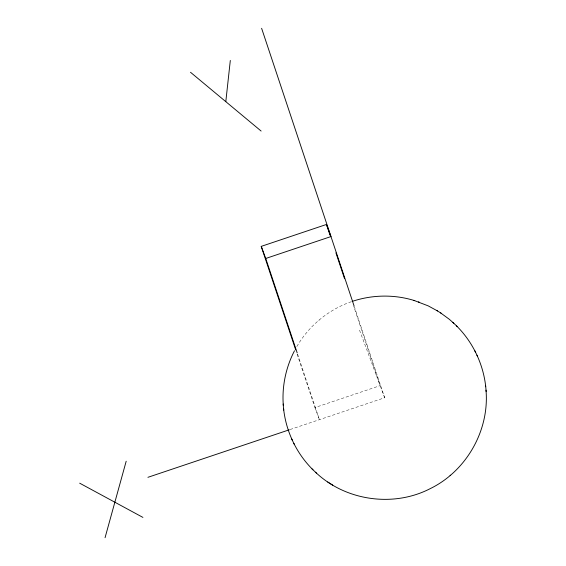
<?xml version="1.0" encoding="UTF-8"?>
<svg xmlns="http://www.w3.org/2000/svg" width="566" height="566" viewBox="0 0 566 566"><rect width="100%" height="100%" fill="white"/><g stroke="black" fill="none" stroke-linecap="round" stroke-linejoin="round"><path stroke-width="0.42" stroke-dasharray="2.83 2.12" d="M296.825 346.576C308.895 325.698 328.705 309.46 351.514 301.65M318.828 320.292L319.21 319.981M297.122 354.118L314.922 407.57L380.154 385.644L353.729 306.298M290.125 429.516L384.661 397.749L354.245 306.432M359.523 330.162L384.661 397.749M314.922 407.57L319.422 419.675L297.447 353.693"/><path stroke-width="0.85" d="M225.806 101.661L230.312 60.449M105.057 537.7L126.183 461.24M294.49 350.779C285.816 367.468 281.826 386.585 283.311 405.348M315.517 472.235C345.472 500.853 393.483 507.674 430.266 488.614C466.476 470.969 489.562 430.273 486.003 390.151M450.104 475.518L450.486 475.207M261.237 246.373L326.469 224.454L330.976 236.56L265.737 258.478L261.237 246.373L295.728 349.937M147.917 477.315L289.29 429.799M352.257 301.381C372.329 294.66 394.523 294.292 414.729 300.666M413.902 300.39L428.165 305.852L437.539 310.953M418.423 301.89L419.3 302.18M79.679 483.18L142.922 517.409M440.624 312.92L449.284 319.259L453.805 323.264M327.714 481.97L332.716 485.14M436.598 310.359L441.6 313.529M190.501 72.271L261.117 131.05M456.338 325.698C473.898 342.982 484.659 366.91 486.13 391.495M283.191 404.004C284.656 428.589 295.417 452.517 312.977 469.801M452.892 322.394L457.264 326.589M312.05 468.91L316.422 473.105M474.867 350.863L475.468 352.123M476.947 355.179L477.548 356.439M291.766 439.06L292.367 440.32M293.853 443.376L294.447 444.635M261.612 28.3L354.061 305.881M326.469 224.454L330.084 235.307M335.928 252.846L344.553 278.741M265.737 258.478L297.171 352.859M485.564 385.375L485.692 386.734M283.63 408.765L283.75 410.124"/></g></svg>
